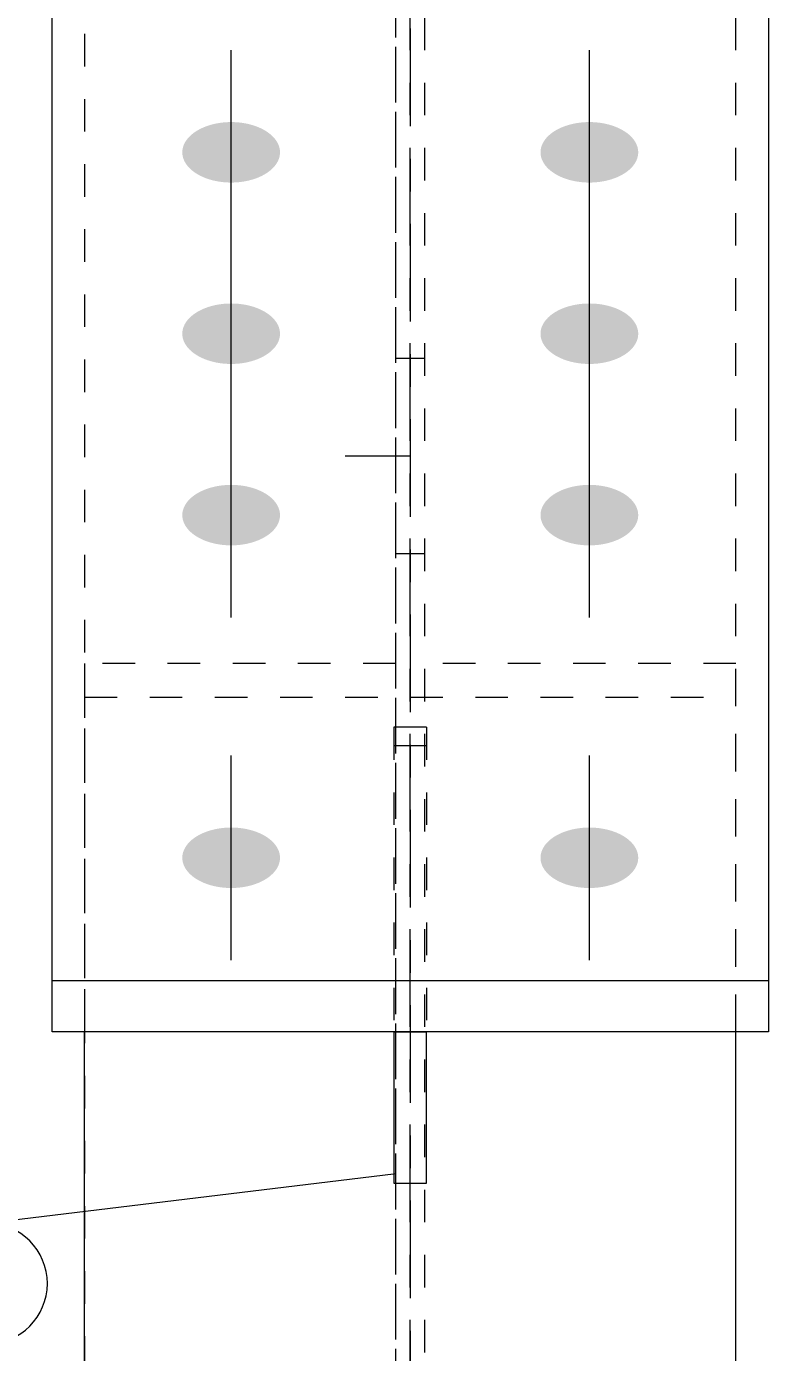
# Model space of a CAD drawing. Header units: millimetres. Extents: x 2 to 579, y 1 to 825.
# Drawn here: x 80.77 to 103.56, y 603.66 to 644.39 of the extents above; entities that cross this region are included whole.
import ezdxf

# ---------------------------------------------------------------- set-up
doc = ezdxf.new("R2010")
doc.units = ezdxf.units.MM
for name, pattern in [('XKITLINE00', [0]), ('XKITLINE01', [4, 1, -1, 1, -1]), ('XKITLINE02', [4, 2, -2]), ('XKITLINE03', [6, 3, -1, 1, -1])]:
    doc.linetypes.add(name, pattern=pattern)
for name, color, linetype, lineweight in [('Bolt', 3, 'Continuous', 0), ('Part', 2, 'Continuous', 0), ('PartMark', 7, 'Continuous', 0)]:
    doc.layers.add(name, color=color, linetype=linetype, lineweight=lineweight)
doc.styles.add('ARIAL', font='ARIAL.TTF')

# ---------------------------------------------------------------- blocks, each defined once
blk = doc.blocks.new('*A28')
at = {"layer": 'Bolt', "color": 3, "linetype": 'XKITLINE02', "lineweight": 0}
for p, q in [((92.107, 634.202), (93.007, 634.202)), ((90.557, 631.202), (94.557, 631.202)), ((92.107, 628.202), (93.007, 628.202))]:
    blk.add_line(p, q, dxfattribs=at)
blk = doc.blocks.new('*A29')
at = {"layer": 'Bolt'}
for points in [[(87.02, 639.595), (86.984, 639.595), (86.947, 639.597), (86.91, 639.599), (86.874, 639.601), (86.837, 639.604), (86.801, 639.608), (86.765, 639.612), (86.729, 639.617), (86.693, 639.622), (86.657, 639.628), (86.622, 639.634), (86.587, 639.641), (86.552, 639.649), (86.517, 639.656), (86.483, 639.665), (86.449, 639.674), (86.416, 639.683), (86.383, 639.693), (86.35, 639.704), (86.318, 639.715), (86.286, 639.726), (86.255, 639.738), (86.224, 639.751), (86.193, 639.764), (86.164, 639.777), (86.134, 639.791), (86.106, 639.805), (86.077, 639.82), (86.05, 639.835), (86.023, 639.85), (85.997, 639.866), (85.971, 639.883), (85.946, 639.899), (85.921, 639.916), (85.898, 639.934), (85.875, 639.952), (85.852, 639.97), (85.831, 639.988), (85.81, 640.007), (85.79, 640.026), (85.771, 640.045), (85.752, 640.065), (85.734, 640.085), (85.717, 640.105), (85.701, 640.126), (85.686, 640.147), (85.671, 640.168), (85.658, 640.189), (85.645, 640.21), (85.633, 640.232), (85.622, 640.253), (85.612, 640.275), (85.602, 640.297), (85.594, 640.319), (85.586, 640.342), (85.579, 640.364), (85.573, 640.387), (85.568, 640.409), (85.564, 640.432), (85.561, 640.455), (85.559, 640.477), (85.558, 640.5), (85.557, 640.523), (85.558, 640.546), (85.559, 640.568), (85.561, 640.591), (85.564, 640.614), (85.568, 640.637), (85.573, 640.659), (85.579, 640.682), (85.586, 640.704), (85.594, 640.726), (85.602, 640.749), (85.612, 640.771), (85.622, 640.792), (85.633, 640.814), (85.645, 640.836), (85.658, 640.857), (85.671, 640.878), (85.686, 640.899), (85.701, 640.92), (85.717, 640.94), (85.734, 640.961), (85.752, 640.981), (85.771, 641), (85.79, 641.02), (85.81, 641.039), (85.831, 641.058), (85.852, 641.076), (85.875, 641.094), (85.898, 641.112), (85.921, 641.129), (85.946, 641.147), (85.971, 641.163), (85.997, 641.18), (86.023, 641.195), (86.05, 641.211), (86.077, 641.226), (86.106, 641.241), (86.134, 641.255), (86.164, 641.269), (86.193, 641.282), (86.224, 641.295), (86.255, 641.307), (86.286, 641.319), (86.318, 641.331), (86.35, 641.342), (86.383, 641.352), (86.416, 641.362), (86.449, 641.372), (86.483, 641.381), (86.517, 641.389), (86.552, 641.397), (86.587, 641.405), (86.622, 641.412), (86.657, 641.418), (86.693, 641.424), (86.729, 641.429), (86.765, 641.434), (86.801, 641.438), (86.837, 641.441), (86.874, 641.445), (86.91, 641.447), (86.947, 641.449), (86.984, 641.45), (87.02, 641.451), (87.057, 641.452), (87.094, 641.451), (87.131, 641.45), (87.168, 641.449), (87.204, 641.447), (87.241, 641.445), (87.277, 641.441), (87.314, 641.438), (87.35, 641.434), (87.386, 641.429), (87.422, 641.424), (87.457, 641.418), (87.493, 641.412), (87.528, 641.405), (87.563, 641.397), (87.597, 641.389), (87.631, 641.381), (87.665, 641.372), (87.699, 641.362), (87.732, 641.352), (87.764, 641.342), (87.797, 641.331), (87.828, 641.319), (87.86, 641.307), (87.891, 641.295), (87.921, 641.282), (87.951, 641.269), (87.98, 641.255), (88.009, 641.241), (88.037, 641.226), (88.065, 641.211), (88.091, 641.195), (88.118, 641.18), (88.144, 641.163), (88.169, 641.147), (88.193, 641.129), (88.217, 641.112), (88.24, 641.094), (88.262, 641.076), (88.284, 641.058), (88.304, 641.039), (88.324, 641.02), (88.344, 641), (88.362, 640.981), (88.38, 640.961), (88.397, 640.94), (88.413, 640.92), (88.428, 640.899), (88.443, 640.878), (88.457, 640.857), (88.469, 640.836), (88.481, 640.814), (88.493, 640.792), (88.503, 640.771), (88.512, 640.749), (88.521, 640.726), (88.528, 640.704), (88.535, 640.682), (88.541, 640.659), (88.546, 640.637), (88.55, 640.614), (88.553, 640.591), (88.555, 640.568), (88.557, 640.546), (88.557, 640.523), (88.557, 640.5), (88.555, 640.477), (88.553, 640.455), (88.55, 640.432), (88.546, 640.409), (88.541, 640.387), (88.535, 640.364), (88.528, 640.342), (88.521, 640.319), (88.512, 640.297), (88.503, 640.275), (88.493, 640.253), (88.481, 640.232), (88.469, 640.21), (88.457, 640.189), (88.443, 640.168), (88.428, 640.147), (88.413, 640.126), (88.397, 640.105), (88.38, 640.085), (88.362, 640.065), (88.344, 640.045), (88.324, 640.026), (88.304, 640.007), (88.284, 639.988), (88.262, 639.97), (88.24, 639.952), (88.217, 639.934), (88.193, 639.916), (88.169, 639.899), (88.144, 639.883), (88.118, 639.866), (88.091, 639.85), (88.065, 639.835), (88.037, 639.82), (88.009, 639.805), (87.98, 639.791), (87.951, 639.777), (87.921, 639.764), (87.891, 639.751), (87.86, 639.738), (87.828, 639.726), (87.797, 639.715), (87.764, 639.704), (87.732, 639.693), (87.699, 639.683), (87.665, 639.674), (87.631, 639.665), (87.597, 639.656), (87.563, 639.649), (87.528, 639.641), (87.493, 639.634), (87.457, 639.628), (87.422, 639.622), (87.386, 639.617), (87.35, 639.612), (87.314, 639.608), (87.277, 639.604), (87.241, 639.601), (87.204, 639.599), (87.168, 639.597), (87.131, 639.595), (87.094, 639.595), (87.057, 639.594)], [(98.02, 639.595), (97.984, 639.595), (97.947, 639.597), (97.91, 639.599), (97.874, 639.601), (97.837, 639.604), (97.801, 639.608), (97.765, 639.612), (97.729, 639.617), (97.693, 639.622), (97.657, 639.628), (97.622, 639.634), (97.587, 639.641), (97.552, 639.649), (97.517, 639.656), (97.483, 639.665), (97.449, 639.674), (97.416, 639.683), (97.383, 639.693), (97.35, 639.704), (97.318, 639.715), (97.286, 639.726), (97.255, 639.738), (97.224, 639.751), (97.193, 639.764), (97.164, 639.777), (97.134, 639.791), (97.106, 639.805), (97.077, 639.82), (97.05, 639.835), (97.023, 639.85), (96.997, 639.866), (96.971, 639.883), (96.946, 639.899), (96.921, 639.916), (96.898, 639.934), (96.875, 639.952), (96.852, 639.97), (96.831, 639.988), (96.81, 640.007), (96.79, 640.026), (96.771, 640.045), (96.752, 640.065), (96.734, 640.085), (96.717, 640.105), (96.701, 640.126), (96.686, 640.147), (96.671, 640.168), (96.658, 640.189), (96.645, 640.21), (96.633, 640.232), (96.622, 640.253), (96.612, 640.275), (96.602, 640.297), (96.594, 640.319), (96.586, 640.342), (96.579, 640.364), (96.573, 640.387), (96.568, 640.409), (96.564, 640.432), (96.561, 640.455), (96.559, 640.477), (96.558, 640.5), (96.557, 640.523), (96.558, 640.546), (96.559, 640.568), (96.561, 640.591), (96.564, 640.614), (96.568, 640.637), (96.573, 640.659), (96.579, 640.682), (96.586, 640.704), (96.594, 640.726), (96.602, 640.749), (96.612, 640.771), (96.622, 640.792), (96.633, 640.814), (96.645, 640.836), (96.658, 640.857), (96.671, 640.878), (96.686, 640.899), (96.701, 640.92), (96.717, 640.94), (96.734, 640.961), (96.752, 640.981), (96.771, 641), (96.79, 641.02), (96.81, 641.039), (96.831, 641.058), (96.852, 641.076), (96.875, 641.094), (96.898, 641.112), (96.921, 641.129), (96.946, 641.147), (96.971, 641.163), (96.997, 641.18), (97.023, 641.195), (97.05, 641.211), (97.077, 641.226), (97.106, 641.241), (97.134, 641.255), (97.164, 641.269), (97.193, 641.282), (97.224, 641.295), (97.255, 641.307), (97.286, 641.319), (97.318, 641.331), (97.35, 641.342), (97.383, 641.352), (97.416, 641.362), (97.449, 641.372), (97.483, 641.381), (97.517, 641.389), (97.552, 641.397), (97.587, 641.405), (97.622, 641.412), (97.657, 641.418), (97.693, 641.424), (97.729, 641.429), (97.765, 641.434), (97.801, 641.438), (97.837, 641.441), (97.874, 641.445), (97.91, 641.447), (97.947, 641.449), (97.984, 641.45), (98.02, 641.451), (98.057, 641.452), (98.094, 641.451), (98.131, 641.45), (98.168, 641.449), (98.204, 641.447), (98.241, 641.445), (98.277, 641.441), (98.314, 641.438), (98.35, 641.434), (98.386, 641.429), (98.422, 641.424), (98.457, 641.418), (98.493, 641.412), (98.528, 641.405), (98.563, 641.397), (98.597, 641.389), (98.631, 641.381), (98.665, 641.372), (98.699, 641.362), (98.732, 641.352), (98.764, 641.342), (98.797, 641.331), (98.828, 641.319), (98.86, 641.307), (98.891, 641.295), (98.921, 641.282), (98.951, 641.269), (98.98, 641.255), (99.009, 641.241), (99.037, 641.226), (99.065, 641.211), (99.091, 641.195), (99.118, 641.18), (99.144, 641.163), (99.169, 641.147), (99.193, 641.129), (99.217, 641.112), (99.24, 641.094), (99.262, 641.076), (99.284, 641.058), (99.304, 641.039), (99.324, 641.02), (99.344, 641), (99.362, 640.981), (99.38, 640.961), (99.397, 640.94), (99.413, 640.92), (99.428, 640.899), (99.443, 640.878), (99.457, 640.857), (99.469, 640.836), (99.481, 640.814), (99.493, 640.792), (99.503, 640.771), (99.512, 640.749), (99.521, 640.726), (99.528, 640.704), (99.535, 640.682), (99.541, 640.659), (99.546, 640.637), (99.55, 640.614), (99.553, 640.591), (99.555, 640.568), (99.557, 640.546), (99.557, 640.523), (99.557, 640.5), (99.555, 640.477), (99.553, 640.455), (99.55, 640.432), (99.546, 640.409), (99.541, 640.387), (99.535, 640.364), (99.528, 640.342), (99.521, 640.319), (99.512, 640.297), (99.503, 640.275), (99.493, 640.253), (99.481, 640.232), (99.469, 640.21), (99.457, 640.189), (99.443, 640.168), (99.428, 640.147), (99.413, 640.126), (99.397, 640.105), (99.38, 640.085), (99.362, 640.065), (99.344, 640.045), (99.324, 640.026), (99.304, 640.007), (99.284, 639.988), (99.262, 639.97), (99.24, 639.952), (99.217, 639.934), (99.193, 639.916), (99.169, 639.899), (99.144, 639.883), (99.118, 639.866), (99.091, 639.85), (99.065, 639.835), (99.037, 639.82), (99.009, 639.805), (98.98, 639.791), (98.951, 639.777), (98.921, 639.764), (98.891, 639.751), (98.86, 639.738), (98.828, 639.726), (98.797, 639.715), (98.764, 639.704), (98.732, 639.693), (98.699, 639.683), (98.665, 639.674), (98.631, 639.665), (98.597, 639.656), (98.563, 639.649), (98.528, 639.641), (98.493, 639.634), (98.457, 639.628), (98.422, 639.622), (98.386, 639.617), (98.35, 639.612), (98.314, 639.608), (98.277, 639.604), (98.241, 639.601), (98.204, 639.599), (98.168, 639.597), (98.131, 639.595), (98.094, 639.595), (98.057, 639.594)], [(87.02, 634.023), (86.984, 634.023), (86.947, 634.025), (86.91, 634.027), (86.874, 634.029), (86.837, 634.032), (86.801, 634.036), (86.765, 634.04), (86.729, 634.045), (86.693, 634.05), (86.657, 634.056), (86.622, 634.062), (86.587, 634.069), (86.552, 634.077), (86.517, 634.085), (86.483, 634.093), (86.449, 634.102), (86.416, 634.112), (86.383, 634.122), (86.35, 634.132), (86.318, 634.143), (86.286, 634.154), (86.255, 634.166), (86.224, 634.179), (86.193, 634.192), (86.164, 634.205), (86.134, 634.219), (86.106, 634.233), (86.077, 634.248), (86.05, 634.263), (86.023, 634.278), (85.997, 634.294), (85.971, 634.311), (85.946, 634.327), (85.921, 634.344), (85.898, 634.362), (85.875, 634.38), (85.852, 634.398), (85.831, 634.416), (85.81, 634.435), (85.79, 634.454), (85.771, 634.474), (85.752, 634.493), (85.734, 634.513), (85.717, 634.533), (85.701, 634.554), (85.686, 634.575), (85.671, 634.596), (85.658, 634.617), (85.645, 634.638), (85.633, 634.66), (85.622, 634.681), (85.612, 634.703), (85.602, 634.725), (85.594, 634.748), (85.586, 634.77), (85.579, 634.792), (85.573, 634.815), (85.568, 634.837), (85.564, 634.86), (85.561, 634.883), (85.559, 634.905), (85.558, 634.928), (85.557, 634.951), (85.558, 634.974), (85.559, 634.997), (85.561, 635.019), (85.564, 635.042), (85.568, 635.065), (85.573, 635.087), (85.579, 635.11), (85.586, 635.132), (85.594, 635.154), (85.602, 635.177), (85.612, 635.199), (85.622, 635.221), (85.633, 635.242), (85.645, 635.264), (85.658, 635.285), (85.671, 635.306), (85.686, 635.327), (85.701, 635.348), (85.717, 635.369), (85.734, 635.389), (85.752, 635.409), (85.771, 635.428), (85.79, 635.448), (85.81, 635.467), (85.831, 635.486), (85.852, 635.504), (85.875, 635.522), (85.898, 635.54), (85.921, 635.558), (85.946, 635.575), (85.971, 635.591), (85.997, 635.608), (86.023, 635.624), (86.05, 635.639), (86.077, 635.654), (86.106, 635.669), (86.134, 635.683), (86.164, 635.697), (86.193, 635.71), (86.224, 635.723), (86.255, 635.736), (86.286, 635.748), (86.318, 635.759), (86.35, 635.77), (86.383, 635.781), (86.416, 635.791), (86.449, 635.8), (86.483, 635.809), (86.517, 635.817), (86.552, 635.825), (86.587, 635.833), (86.622, 635.84), (86.657, 635.846), (86.693, 635.852), (86.729, 635.857), (86.765, 635.862), (86.801, 635.866), (86.837, 635.87), (86.874, 635.873), (86.91, 635.875), (86.947, 635.877), (86.984, 635.879), (87.02, 635.879), (87.057, 635.88), (87.094, 635.879), (87.131, 635.879), (87.168, 635.877), (87.204, 635.875), (87.241, 635.873), (87.277, 635.87), (87.314, 635.866), (87.35, 635.862), (87.386, 635.857), (87.422, 635.852), (87.457, 635.846), (87.493, 635.84), (87.528, 635.833), (87.563, 635.825), (87.597, 635.817), (87.631, 635.809), (87.665, 635.8), (87.699, 635.791), (87.732, 635.781), (87.764, 635.77), (87.797, 635.759), (87.828, 635.748), (87.86, 635.736), (87.891, 635.723), (87.921, 635.71), (87.951, 635.697), (87.98, 635.683), (88.009, 635.669), (88.037, 635.654), (88.065, 635.639), (88.091, 635.624), (88.118, 635.608), (88.144, 635.591), (88.169, 635.575), (88.193, 635.558), (88.217, 635.54), (88.24, 635.522), (88.262, 635.504), (88.284, 635.486), (88.304, 635.467), (88.324, 635.448), (88.344, 635.428), (88.362, 635.409), (88.38, 635.389), (88.397, 635.369), (88.413, 635.348), (88.428, 635.327), (88.443, 635.306), (88.457, 635.285), (88.469, 635.264), (88.481, 635.242), (88.493, 635.221), (88.503, 635.199), (88.512, 635.177), (88.521, 635.154), (88.528, 635.132), (88.535, 635.11), (88.541, 635.087), (88.546, 635.065), (88.55, 635.042), (88.553, 635.019), (88.555, 634.997), (88.557, 634.974), (88.557, 634.951), (88.557, 634.928), (88.555, 634.905), (88.553, 634.883), (88.55, 634.86), (88.546, 634.837), (88.541, 634.815), (88.535, 634.792), (88.528, 634.77), (88.521, 634.748), (88.512, 634.725), (88.503, 634.703), (88.493, 634.681), (88.481, 634.66), (88.469, 634.638), (88.457, 634.617), (88.443, 634.596), (88.428, 634.575), (88.413, 634.554), (88.397, 634.533), (88.38, 634.513), (88.362, 634.493), (88.344, 634.474), (88.324, 634.454), (88.304, 634.435), (88.284, 634.416), (88.262, 634.398), (88.24, 634.38), (88.217, 634.362), (88.193, 634.344), (88.169, 634.327), (88.144, 634.311), (88.118, 634.294), (88.091, 634.278), (88.065, 634.263), (88.037, 634.248), (88.009, 634.233), (87.98, 634.219), (87.951, 634.205), (87.921, 634.192), (87.891, 634.179), (87.86, 634.166), (87.828, 634.154), (87.797, 634.143), (87.764, 634.132), (87.732, 634.122), (87.699, 634.112), (87.665, 634.102), (87.631, 634.093), (87.597, 634.085), (87.563, 634.077), (87.528, 634.069), (87.493, 634.062), (87.457, 634.056), (87.422, 634.05), (87.386, 634.045), (87.35, 634.04), (87.314, 634.036), (87.277, 634.032), (87.241, 634.029), (87.204, 634.027), (87.168, 634.025), (87.131, 634.023), (87.094, 634.023), (87.057, 634.022)], [(98.02, 634.023), (97.984, 634.023), (97.947, 634.025), (97.91, 634.027), (97.874, 634.029), (97.837, 634.032), (97.801, 634.036), (97.765, 634.04), (97.729, 634.045), (97.693, 634.05), (97.657, 634.056), (97.622, 634.062), (97.587, 634.069), (97.552, 634.077), (97.517, 634.085), (97.483, 634.093), (97.449, 634.102), (97.416, 634.112), (97.383, 634.122), (97.35, 634.132), (97.318, 634.143), (97.286, 634.154), (97.255, 634.166), (97.224, 634.179), (97.193, 634.192), (97.164, 634.205), (97.134, 634.219), (97.106, 634.233), (97.077, 634.248), (97.05, 634.263), (97.023, 634.278), (96.997, 634.294), (96.971, 634.311), (96.946, 634.327), (96.921, 634.344), (96.898, 634.362), (96.875, 634.38), (96.852, 634.398), (96.831, 634.416), (96.81, 634.435), (96.79, 634.454), (96.771, 634.474), (96.752, 634.493), (96.734, 634.513), (96.717, 634.533), (96.701, 634.554), (96.686, 634.575), (96.671, 634.596), (96.658, 634.617), (96.645, 634.638), (96.633, 634.66), (96.622, 634.681), (96.612, 634.703), (96.602, 634.725), (96.594, 634.748), (96.586, 634.77), (96.579, 634.792), (96.573, 634.815), (96.568, 634.837), (96.564, 634.86), (96.561, 634.883), (96.559, 634.905), (96.558, 634.928), (96.557, 634.951), (96.558, 634.974), (96.559, 634.997), (96.561, 635.019), (96.564, 635.042), (96.568, 635.065), (96.573, 635.087), (96.579, 635.11), (96.586, 635.132), (96.594, 635.154), (96.602, 635.177), (96.612, 635.199), (96.622, 635.221), (96.633, 635.242), (96.645, 635.264), (96.658, 635.285), (96.671, 635.306), (96.686, 635.327), (96.701, 635.348), (96.717, 635.369), (96.734, 635.389), (96.752, 635.409), (96.771, 635.428), (96.79, 635.448), (96.81, 635.467), (96.831, 635.486), (96.852, 635.504), (96.875, 635.522), (96.898, 635.54), (96.921, 635.558), (96.946, 635.575), (96.971, 635.591), (96.997, 635.608), (97.023, 635.624), (97.05, 635.639), (97.077, 635.654), (97.106, 635.669), (97.134, 635.683), (97.164, 635.697), (97.193, 635.71), (97.224, 635.723), (97.255, 635.736), (97.286, 635.748), (97.318, 635.759), (97.35, 635.77), (97.383, 635.781), (97.416, 635.791), (97.449, 635.8), (97.483, 635.809), (97.517, 635.817), (97.552, 635.825), (97.587, 635.833), (97.622, 635.84), (97.657, 635.846), (97.693, 635.852), (97.729, 635.857), (97.765, 635.862), (97.801, 635.866), (97.837, 635.87), (97.874, 635.873), (97.91, 635.875), (97.947, 635.877), (97.984, 635.879), (98.02, 635.879), (98.057, 635.88), (98.094, 635.879), (98.131, 635.879), (98.168, 635.877), (98.204, 635.875), (98.241, 635.873), (98.277, 635.87), (98.314, 635.866), (98.35, 635.862), (98.386, 635.857), (98.422, 635.852), (98.457, 635.846), (98.493, 635.84), (98.528, 635.833), (98.563, 635.825), (98.597, 635.817), (98.631, 635.809), (98.665, 635.8), (98.699, 635.791), (98.732, 635.781), (98.764, 635.77), (98.797, 635.759), (98.828, 635.748), (98.86, 635.736), (98.891, 635.723), (98.921, 635.71), (98.951, 635.697), (98.98, 635.683), (99.009, 635.669), (99.037, 635.654), (99.065, 635.639), (99.091, 635.624), (99.118, 635.608), (99.144, 635.591), (99.169, 635.575), (99.193, 635.558), (99.217, 635.54), (99.24, 635.522), (99.262, 635.504), (99.284, 635.486), (99.304, 635.467), (99.324, 635.448), (99.344, 635.428), (99.362, 635.409), (99.38, 635.389), (99.397, 635.369), (99.413, 635.348), (99.428, 635.327), (99.443, 635.306), (99.457, 635.285), (99.469, 635.264), (99.481, 635.242), (99.493, 635.221), (99.503, 635.199), (99.512, 635.177), (99.521, 635.154), (99.528, 635.132), (99.535, 635.11), (99.541, 635.087), (99.546, 635.065), (99.55, 635.042), (99.553, 635.019), (99.555, 634.997), (99.557, 634.974), (99.557, 634.951), (99.557, 634.928), (99.555, 634.905), (99.553, 634.883), (99.55, 634.86), (99.546, 634.837), (99.541, 634.815), (99.535, 634.792), (99.528, 634.77), (99.521, 634.748), (99.512, 634.725), (99.503, 634.703), (99.493, 634.681), (99.481, 634.66), (99.469, 634.638), (99.457, 634.617), (99.443, 634.596), (99.428, 634.575), (99.413, 634.554), (99.397, 634.533), (99.38, 634.513), (99.362, 634.493), (99.344, 634.474), (99.324, 634.454), (99.304, 634.435), (99.284, 634.416), (99.262, 634.398), (99.24, 634.38), (99.217, 634.362), (99.193, 634.344), (99.169, 634.327), (99.144, 634.311), (99.118, 634.294), (99.091, 634.278), (99.065, 634.263), (99.037, 634.248), (99.009, 634.233), (98.98, 634.219), (98.951, 634.205), (98.921, 634.192), (98.891, 634.179), (98.86, 634.166), (98.828, 634.154), (98.797, 634.143), (98.764, 634.132), (98.732, 634.122), (98.699, 634.112), (98.665, 634.102), (98.631, 634.093), (98.597, 634.085), (98.563, 634.077), (98.528, 634.069), (98.493, 634.062), (98.457, 634.056), (98.422, 634.05), (98.386, 634.045), (98.35, 634.04), (98.314, 634.036), (98.277, 634.032), (98.241, 634.029), (98.204, 634.027), (98.168, 634.025), (98.131, 634.023), (98.094, 634.023), (98.057, 634.022)], [(87.02, 628.451), (86.984, 628.452), (86.947, 628.453), (86.91, 628.455), (86.874, 628.457), (86.837, 628.461), (86.801, 628.464), (86.765, 628.468), (86.729, 628.473), (86.693, 628.478), (86.657, 628.484), (86.622, 628.49), (86.587, 628.497), (86.552, 628.505), (86.517, 628.513), (86.483, 628.521), (86.449, 628.53), (86.416, 628.54), (86.383, 628.55), (86.35, 628.56), (86.318, 628.571), (86.286, 628.583), (86.255, 628.595), (86.224, 628.607), (86.193, 628.62), (86.164, 628.633), (86.134, 628.647), (86.106, 628.661), (86.077, 628.676), (86.05, 628.691), (86.023, 628.707), (85.997, 628.722), (85.971, 628.739), (85.946, 628.756), (85.921, 628.773), (85.898, 628.79), (85.875, 628.808), (85.852, 628.826), (85.831, 628.844), (85.81, 628.863), (85.79, 628.882), (85.771, 628.902), (85.752, 628.921), (85.734, 628.941), (85.717, 628.962), (85.701, 628.982), (85.686, 629.003), (85.671, 629.024), (85.658, 629.045), (85.645, 629.066), (85.633, 629.088), (85.622, 629.11), (85.612, 629.131), (85.602, 629.153), (85.594, 629.176), (85.586, 629.198), (85.579, 629.22), (85.573, 629.243), (85.568, 629.265), (85.564, 629.288), (85.561, 629.311), (85.559, 629.334), (85.558, 629.356), (85.557, 629.379), (85.558, 629.402), (85.559, 629.425), (85.561, 629.447), (85.564, 629.47), (85.568, 629.493), (85.573, 629.515), (85.579, 629.538), (85.586, 629.56), (85.594, 629.583), (85.602, 629.605), (85.612, 629.627), (85.622, 629.649), (85.633, 629.67), (85.645, 629.692), (85.658, 629.713), (85.671, 629.735), (85.686, 629.755), (85.701, 629.776), (85.717, 629.797), (85.734, 629.817), (85.752, 629.837), (85.771, 629.857), (85.79, 629.876), (85.81, 629.895), (85.831, 629.914), (85.852, 629.932), (85.875, 629.95), (85.898, 629.968), (85.921, 629.986), (85.946, 630.003), (85.971, 630.019), (85.997, 630.036), (86.023, 630.052), (86.05, 630.067), (86.077, 630.082), (86.106, 630.097), (86.134, 630.111), (86.164, 630.125), (86.193, 630.138), (86.224, 630.151), (86.255, 630.164), (86.286, 630.176), (86.318, 630.187), (86.35, 630.198), (86.383, 630.209), (86.416, 630.219), (86.449, 630.228), (86.483, 630.237), (86.517, 630.246), (86.552, 630.254), (86.587, 630.261), (86.622, 630.268), (86.657, 630.274), (86.693, 630.28), (86.729, 630.285), (86.765, 630.29), (86.801, 630.294), (86.837, 630.298), (86.874, 630.301), (86.91, 630.303), (86.947, 630.305), (86.984, 630.307), (87.02, 630.308), (87.057, 630.308), (87.094, 630.308), (87.131, 630.307), (87.168, 630.305), (87.204, 630.303), (87.241, 630.301), (87.277, 630.298), (87.314, 630.294), (87.35, 630.29), (87.386, 630.285), (87.422, 630.28), (87.457, 630.274), (87.493, 630.268), (87.528, 630.261), (87.563, 630.254), (87.597, 630.246), (87.631, 630.237), (87.665, 630.228), (87.699, 630.219), (87.732, 630.209), (87.764, 630.198), (87.797, 630.187), (87.828, 630.176), (87.86, 630.164), (87.891, 630.151), (87.921, 630.138), (87.951, 630.125), (87.98, 630.111), (88.009, 630.097), (88.037, 630.082), (88.065, 630.067), (88.091, 630.052), (88.118, 630.036), (88.144, 630.019), (88.169, 630.003), (88.193, 629.986), (88.217, 629.968), (88.24, 629.95), (88.262, 629.932), (88.284, 629.914), (88.304, 629.895), (88.324, 629.876), (88.344, 629.857), (88.362, 629.837), (88.38, 629.817), (88.397, 629.797), (88.413, 629.776), (88.428, 629.755), (88.443, 629.735), (88.457, 629.713), (88.469, 629.692), (88.481, 629.67), (88.493, 629.649), (88.503, 629.627), (88.512, 629.605), (88.521, 629.583), (88.528, 629.56), (88.535, 629.538), (88.541, 629.515), (88.546, 629.493), (88.55, 629.47), (88.553, 629.447), (88.555, 629.425), (88.557, 629.402), (88.557, 629.379), (88.557, 629.356), (88.555, 629.334), (88.553, 629.311), (88.55, 629.288), (88.546, 629.265), (88.541, 629.243), (88.535, 629.22), (88.528, 629.198), (88.521, 629.176), (88.512, 629.153), (88.503, 629.131), (88.493, 629.11), (88.481, 629.088), (88.469, 629.066), (88.457, 629.045), (88.443, 629.024), (88.428, 629.003), (88.413, 628.982), (88.397, 628.962), (88.38, 628.941), (88.362, 628.921), (88.344, 628.902), (88.324, 628.882), (88.304, 628.863), (88.284, 628.844), (88.262, 628.826), (88.24, 628.808), (88.217, 628.79), (88.193, 628.773), (88.169, 628.756), (88.144, 628.739), (88.118, 628.722), (88.091, 628.707), (88.065, 628.691), (88.037, 628.676), (88.009, 628.661), (87.98, 628.647), (87.951, 628.633), (87.921, 628.62), (87.891, 628.607), (87.86, 628.595), (87.828, 628.583), (87.797, 628.571), (87.764, 628.56), (87.732, 628.55), (87.699, 628.54), (87.665, 628.53), (87.631, 628.521), (87.597, 628.513), (87.563, 628.505), (87.528, 628.497), (87.493, 628.49), (87.457, 628.484), (87.422, 628.478), (87.386, 628.473), (87.35, 628.468), (87.314, 628.464), (87.277, 628.461), (87.241, 628.457), (87.204, 628.455), (87.168, 628.453), (87.131, 628.452), (87.094, 628.451), (87.057, 628.45)], [(98.02, 628.451), (97.984, 628.452), (97.947, 628.453), (97.91, 628.455), (97.874, 628.457), (97.837, 628.461), (97.801, 628.464), (97.765, 628.468), (97.729, 628.473), (97.693, 628.478), (97.657, 628.484), (97.622, 628.49), (97.587, 628.497), (97.552, 628.505), (97.517, 628.513), (97.483, 628.521), (97.449, 628.53), (97.416, 628.54), (97.383, 628.55), (97.35, 628.56), (97.318, 628.571), (97.286, 628.583), (97.255, 628.595), (97.224, 628.607), (97.193, 628.62), (97.164, 628.633), (97.134, 628.647), (97.106, 628.661), (97.077, 628.676), (97.05, 628.691), (97.023, 628.707), (96.997, 628.722), (96.971, 628.739), (96.946, 628.756), (96.921, 628.773), (96.898, 628.79), (96.875, 628.808), (96.852, 628.826), (96.831, 628.844), (96.81, 628.863), (96.79, 628.882), (96.771, 628.902), (96.752, 628.921), (96.734, 628.941), (96.717, 628.962), (96.701, 628.982), (96.686, 629.003), (96.671, 629.024), (96.658, 629.045), (96.645, 629.066), (96.633, 629.088), (96.622, 629.11), (96.612, 629.131), (96.602, 629.153), (96.594, 629.176), (96.586, 629.198), (96.579, 629.22), (96.573, 629.243), (96.568, 629.265), (96.564, 629.288), (96.561, 629.311), (96.559, 629.334), (96.558, 629.356), (96.557, 629.379), (96.558, 629.402), (96.559, 629.425), (96.561, 629.447), (96.564, 629.47), (96.568, 629.493), (96.573, 629.515), (96.579, 629.538), (96.586, 629.56), (96.594, 629.583), (96.602, 629.605), (96.612, 629.627), (96.622, 629.649), (96.633, 629.67), (96.645, 629.692), (96.658, 629.713), (96.671, 629.735), (96.686, 629.755), (96.701, 629.776), (96.717, 629.797), (96.734, 629.817), (96.752, 629.837), (96.771, 629.857), (96.79, 629.876), (96.81, 629.895), (96.831, 629.914), (96.852, 629.932), (96.875, 629.95), (96.898, 629.968), (96.921, 629.986), (96.946, 630.003), (96.971, 630.019), (96.997, 630.036), (97.023, 630.052), (97.05, 630.067), (97.077, 630.082), (97.106, 630.097), (97.134, 630.111), (97.164, 630.125), (97.193, 630.138), (97.224, 630.151), (97.255, 630.164), (97.286, 630.176), (97.318, 630.187), (97.35, 630.198), (97.383, 630.209), (97.416, 630.219), (97.449, 630.228), (97.483, 630.237), (97.517, 630.246), (97.552, 630.254), (97.587, 630.261), (97.622, 630.268), (97.657, 630.274), (97.693, 630.28), (97.729, 630.285), (97.765, 630.29), (97.801, 630.294), (97.837, 630.298), (97.874, 630.301), (97.91, 630.303), (97.947, 630.305), (97.984, 630.307), (98.02, 630.308), (98.057, 630.308), (98.094, 630.308), (98.131, 630.307), (98.168, 630.305), (98.204, 630.303), (98.241, 630.301), (98.277, 630.298), (98.314, 630.294), (98.35, 630.29), (98.386, 630.285), (98.422, 630.28), (98.457, 630.274), (98.493, 630.268), (98.528, 630.261), (98.563, 630.254), (98.597, 630.246), (98.631, 630.237), (98.665, 630.228), (98.699, 630.219), (98.732, 630.209), (98.764, 630.198), (98.797, 630.187), (98.828, 630.176), (98.86, 630.164), (98.891, 630.151), (98.921, 630.138), (98.951, 630.125), (98.98, 630.111), (99.009, 630.097), (99.037, 630.082), (99.065, 630.067), (99.091, 630.052), (99.118, 630.036), (99.144, 630.019), (99.169, 630.003), (99.193, 629.986), (99.217, 629.968), (99.24, 629.95), (99.262, 629.932), (99.284, 629.914), (99.304, 629.895), (99.324, 629.876), (99.344, 629.857), (99.362, 629.837), (99.38, 629.817), (99.397, 629.797), (99.413, 629.776), (99.428, 629.755), (99.443, 629.735), (99.457, 629.713), (99.469, 629.692), (99.481, 629.67), (99.493, 629.649), (99.503, 629.627), (99.512, 629.605), (99.521, 629.583), (99.528, 629.56), (99.535, 629.538), (99.541, 629.515), (99.546, 629.493), (99.55, 629.47), (99.553, 629.447), (99.555, 629.425), (99.557, 629.402), (99.557, 629.379), (99.557, 629.356), (99.555, 629.334), (99.553, 629.311), (99.55, 629.288), (99.546, 629.265), (99.541, 629.243), (99.535, 629.22), (99.528, 629.198), (99.521, 629.176), (99.512, 629.153), (99.503, 629.131), (99.493, 629.11), (99.481, 629.088), (99.469, 629.066), (99.457, 629.045), (99.443, 629.024), (99.428, 629.003), (99.413, 628.982), (99.397, 628.962), (99.38, 628.941), (99.362, 628.921), (99.344, 628.902), (99.324, 628.882), (99.304, 628.863), (99.284, 628.844), (99.262, 628.826), (99.24, 628.808), (99.217, 628.79), (99.193, 628.773), (99.169, 628.756), (99.144, 628.739), (99.118, 628.722), (99.091, 628.707), (99.065, 628.691), (99.037, 628.676), (99.009, 628.661), (98.98, 628.647), (98.951, 628.633), (98.921, 628.62), (98.891, 628.607), (98.86, 628.595), (98.828, 628.583), (98.797, 628.571), (98.764, 628.56), (98.732, 628.55), (98.699, 628.54), (98.665, 628.53), (98.631, 628.521), (98.597, 628.513), (98.563, 628.505), (98.528, 628.497), (98.493, 628.49), (98.457, 628.484), (98.422, 628.478), (98.386, 628.473), (98.35, 628.468), (98.314, 628.464), (98.277, 628.461), (98.241, 628.457), (98.204, 628.455), (98.168, 628.453), (98.131, 628.452), (98.094, 628.451), (98.057, 628.45)], [(87.02, 617.926), (86.984, 617.927), (86.947, 617.928), (86.91, 617.93), (86.874, 617.933), (86.837, 617.936), (86.801, 617.94), (86.765, 617.944), (86.729, 617.948), (86.693, 617.954), (86.657, 617.959), (86.622, 617.966), (86.587, 617.973), (86.552, 617.98), (86.517, 617.988), (86.483, 617.997), (86.449, 618.006), (86.416, 618.015), (86.383, 618.025), (86.35, 618.035), (86.318, 618.046), (86.286, 618.058), (86.255, 618.07), (86.224, 618.082), (86.193, 618.095), (86.164, 618.109), (86.134, 618.122), (86.106, 618.137), (86.077, 618.151), (86.05, 618.166), (86.023, 618.182), (85.997, 618.198), (85.971, 618.214), (85.946, 618.231), (85.921, 618.248), (85.898, 618.265), (85.875, 618.283), (85.852, 618.301), (85.831, 618.32), (85.81, 618.339), (85.79, 618.358), (85.771, 618.377), (85.752, 618.397), (85.734, 618.417), (85.717, 618.437), (85.701, 618.457), (85.686, 618.478), (85.671, 618.499), (85.658, 618.52), (85.645, 618.542), (85.633, 618.563), (85.622, 618.585), (85.612, 618.607), (85.602, 618.629), (85.594, 618.651), (85.586, 618.673), (85.579, 618.696), (85.573, 618.718), (85.568, 618.741), (85.564, 618.763), (85.561, 618.786), (85.559, 618.809), (85.558, 618.832), (85.557, 618.854), (85.558, 618.877), (85.559, 618.9), (85.561, 618.923), (85.564, 618.946), (85.568, 618.968), (85.573, 618.991), (85.579, 619.013), (85.586, 619.036), (85.594, 619.058), (85.602, 619.08), (85.612, 619.102), (85.622, 619.124), (85.633, 619.146), (85.645, 619.167), (85.658, 619.189), (85.671, 619.21), (85.686, 619.231), (85.701, 619.252), (85.717, 619.272), (85.734, 619.292), (85.752, 619.312), (85.771, 619.332), (85.79, 619.351), (85.81, 619.37), (85.831, 619.389), (85.852, 619.408), (85.875, 619.426), (85.898, 619.444), (85.921, 619.461), (85.946, 619.478), (85.971, 619.495), (85.997, 619.511), (86.023, 619.527), (86.05, 619.543), (86.077, 619.558), (86.106, 619.572), (86.134, 619.587), (86.164, 619.6), (86.193, 619.614), (86.224, 619.627), (86.255, 619.639), (86.286, 619.651), (86.318, 619.662), (86.35, 619.673), (86.383, 619.684), (86.416, 619.694), (86.449, 619.703), (86.483, 619.712), (86.517, 619.721), (86.552, 619.729), (86.587, 619.736), (86.622, 619.743), (86.657, 619.749), (86.693, 619.755), (86.729, 619.761), (86.765, 619.765), (86.801, 619.769), (86.837, 619.773), (86.874, 619.776), (86.91, 619.779), (86.947, 619.781), (86.984, 619.782), (87.02, 619.783), (87.057, 619.783), (87.094, 619.783), (87.131, 619.782), (87.168, 619.781), (87.204, 619.779), (87.241, 619.776), (87.277, 619.773), (87.314, 619.769), (87.35, 619.765), (87.386, 619.761), (87.422, 619.755), (87.457, 619.749), (87.493, 619.743), (87.528, 619.736), (87.563, 619.729), (87.597, 619.721), (87.631, 619.712), (87.665, 619.703), (87.699, 619.694), (87.732, 619.684), (87.764, 619.673), (87.797, 619.662), (87.828, 619.651), (87.86, 619.639), (87.891, 619.627), (87.921, 619.614), (87.951, 619.6), (87.98, 619.587), (88.009, 619.572), (88.037, 619.558), (88.065, 619.543), (88.091, 619.527), (88.118, 619.511), (88.144, 619.495), (88.169, 619.478), (88.193, 619.461), (88.217, 619.444), (88.24, 619.426), (88.262, 619.408), (88.284, 619.389), (88.304, 619.37), (88.324, 619.351), (88.344, 619.332), (88.362, 619.312), (88.38, 619.292), (88.397, 619.272), (88.413, 619.252), (88.428, 619.231), (88.443, 619.21), (88.457, 619.189), (88.469, 619.167), (88.481, 619.146), (88.493, 619.124), (88.503, 619.102), (88.512, 619.08), (88.521, 619.058), (88.528, 619.036), (88.535, 619.013), (88.541, 618.991), (88.546, 618.968), (88.55, 618.946), (88.553, 618.923), (88.555, 618.9), (88.557, 618.877), (88.557, 618.854), (88.557, 618.832), (88.555, 618.809), (88.553, 618.786), (88.55, 618.763), (88.546, 618.741), (88.541, 618.718), (88.535, 618.696), (88.528, 618.673), (88.521, 618.651), (88.512, 618.629), (88.503, 618.607), (88.493, 618.585), (88.481, 618.563), (88.469, 618.542), (88.457, 618.52), (88.443, 618.499), (88.428, 618.478), (88.413, 618.457), (88.397, 618.437), (88.38, 618.417), (88.362, 618.397), (88.344, 618.377), (88.324, 618.358), (88.304, 618.339), (88.284, 618.32), (88.262, 618.301), (88.24, 618.283), (88.217, 618.265), (88.193, 618.248), (88.169, 618.231), (88.144, 618.214), (88.118, 618.198), (88.091, 618.182), (88.065, 618.166), (88.037, 618.151), (88.009, 618.137), (87.98, 618.122), (87.951, 618.109), (87.921, 618.095), (87.891, 618.082), (87.86, 618.07), (87.828, 618.058), (87.797, 618.046), (87.764, 618.035), (87.732, 618.025), (87.699, 618.015), (87.665, 618.006), (87.631, 617.997), (87.597, 617.988), (87.563, 617.98), (87.528, 617.973), (87.493, 617.966), (87.457, 617.959), (87.422, 617.954), (87.386, 617.948), (87.35, 617.944), (87.314, 617.94), (87.277, 617.936), (87.241, 617.933), (87.204, 617.93), (87.168, 617.928), (87.131, 617.927), (87.094, 617.926), (87.057, 617.926)], [(98.02, 617.926), (97.984, 617.927), (97.947, 617.928), (97.91, 617.93), (97.874, 617.933), (97.837, 617.936), (97.801, 617.94), (97.765, 617.944), (97.729, 617.948), (97.693, 617.954), (97.657, 617.959), (97.622, 617.966), (97.587, 617.973), (97.552, 617.98), (97.517, 617.988), (97.483, 617.997), (97.449, 618.006), (97.416, 618.015), (97.383, 618.025), (97.35, 618.035), (97.318, 618.046), (97.286, 618.058), (97.255, 618.07), (97.224, 618.082), (97.193, 618.095), (97.164, 618.109), (97.134, 618.122), (97.106, 618.137), (97.077, 618.151), (97.05, 618.166), (97.023, 618.182), (96.997, 618.198), (96.971, 618.214), (96.946, 618.231), (96.921, 618.248), (96.898, 618.265), (96.875, 618.283), (96.852, 618.301), (96.831, 618.32), (96.81, 618.339), (96.79, 618.358), (96.771, 618.377), (96.752, 618.397), (96.734, 618.417), (96.717, 618.437), (96.701, 618.457), (96.686, 618.478), (96.671, 618.499), (96.658, 618.52), (96.645, 618.542), (96.633, 618.563), (96.622, 618.585), (96.612, 618.607), (96.602, 618.629), (96.594, 618.651), (96.586, 618.673), (96.579, 618.696), (96.573, 618.718), (96.568, 618.741), (96.564, 618.763), (96.561, 618.786), (96.559, 618.809), (96.558, 618.832), (96.557, 618.854), (96.558, 618.877), (96.559, 618.9), (96.561, 618.923), (96.564, 618.946), (96.568, 618.968), (96.573, 618.991), (96.579, 619.013), (96.586, 619.036), (96.594, 619.058), (96.602, 619.08), (96.612, 619.102), (96.622, 619.124), (96.633, 619.146), (96.645, 619.167), (96.658, 619.189), (96.671, 619.21), (96.686, 619.231), (96.701, 619.252), (96.717, 619.272), (96.734, 619.292), (96.752, 619.312), (96.771, 619.332), (96.79, 619.351), (96.81, 619.37), (96.831, 619.389), (96.852, 619.408), (96.875, 619.426), (96.898, 619.444), (96.921, 619.461), (96.946, 619.478), (96.971, 619.495), (96.997, 619.511), (97.023, 619.527), (97.05, 619.543), (97.077, 619.558), (97.106, 619.572), (97.134, 619.587), (97.164, 619.6), (97.193, 619.614), (97.224, 619.627), (97.255, 619.639), (97.286, 619.651), (97.318, 619.662), (97.35, 619.673), (97.383, 619.684), (97.416, 619.694), (97.449, 619.703), (97.483, 619.712), (97.517, 619.721), (97.552, 619.729), (97.587, 619.736), (97.622, 619.743), (97.657, 619.749), (97.693, 619.755), (97.729, 619.761), (97.765, 619.765), (97.801, 619.769), (97.837, 619.773), (97.874, 619.776), (97.91, 619.779), (97.947, 619.781), (97.984, 619.782), (98.02, 619.783), (98.057, 619.783), (98.094, 619.783), (98.131, 619.782), (98.168, 619.781), (98.204, 619.779), (98.241, 619.776), (98.277, 619.773), (98.314, 619.769), (98.35, 619.765), (98.386, 619.761), (98.422, 619.755), (98.457, 619.749), (98.493, 619.743), (98.528, 619.736), (98.563, 619.729), (98.597, 619.721), (98.631, 619.712), (98.665, 619.703), (98.699, 619.694), (98.732, 619.684), (98.764, 619.673), (98.797, 619.662), (98.828, 619.651), (98.86, 619.639), (98.891, 619.627), (98.921, 619.614), (98.951, 619.6), (98.98, 619.587), (99.009, 619.572), (99.037, 619.558), (99.065, 619.543), (99.091, 619.527), (99.118, 619.511), (99.144, 619.495), (99.169, 619.478), (99.193, 619.461), (99.217, 619.444), (99.24, 619.426), (99.262, 619.408), (99.284, 619.389), (99.304, 619.37), (99.324, 619.351), (99.344, 619.332), (99.362, 619.312), (99.38, 619.292), (99.397, 619.272), (99.413, 619.252), (99.428, 619.231), (99.443, 619.21), (99.457, 619.189), (99.469, 619.167), (99.481, 619.146), (99.493, 619.124), (99.503, 619.102), (99.512, 619.08), (99.521, 619.058), (99.528, 619.036), (99.535, 619.013), (99.541, 618.991), (99.546, 618.968), (99.55, 618.946), (99.553, 618.923), (99.555, 618.9), (99.557, 618.877), (99.557, 618.854), (99.557, 618.832), (99.555, 618.809), (99.553, 618.786), (99.55, 618.763), (99.546, 618.741), (99.541, 618.718), (99.535, 618.696), (99.528, 618.673), (99.521, 618.651), (99.512, 618.629), (99.503, 618.607), (99.493, 618.585), (99.481, 618.563), (99.469, 618.542), (99.457, 618.52), (99.443, 618.499), (99.428, 618.478), (99.413, 618.457), (99.397, 618.437), (99.38, 618.417), (99.362, 618.397), (99.344, 618.377), (99.324, 618.358), (99.304, 618.339), (99.284, 618.32), (99.262, 618.301), (99.24, 618.283), (99.217, 618.265), (99.193, 618.248), (99.169, 618.231), (99.144, 618.214), (99.118, 618.198), (99.091, 618.182), (99.065, 618.166), (99.037, 618.151), (99.009, 618.137), (98.98, 618.122), (98.951, 618.109), (98.921, 618.095), (98.891, 618.082), (98.86, 618.07), (98.828, 618.058), (98.797, 618.046), (98.764, 618.035), (98.732, 618.025), (98.699, 618.015), (98.665, 618.006), (98.631, 617.997), (98.597, 617.988), (98.563, 617.98), (98.528, 617.973), (98.493, 617.966), (98.457, 617.959), (98.422, 617.954), (98.386, 617.948), (98.35, 617.944), (98.314, 617.94), (98.277, 617.936), (98.241, 617.933), (98.204, 617.93), (98.168, 617.928), (98.131, 617.927), (98.094, 617.926), (98.057, 617.926)]]:
    blk.add_hatch(color=3, dxfattribs=at).paths.add_polyline_path(points, flags=17)
at = {"layer": 'Bolt', "color": 3, "linetype": 'XKITLINE00', "lineweight": 0}
for p, q in [((87.057, 637.382), (87.057, 643.664)), ((98.057, 637.382), (98.057, 643.664)), ((87.057, 631.81), (87.057, 638.092)), ((98.057, 631.81), (98.057, 638.092)), ((87.057, 626.238), (87.057, 632.52)), ((98.057, 626.238), (98.057, 632.52)), ((87.057, 615.713), (87.057, 621.996)), ((98.057, 615.713), (98.057, 621.996))]:
    blk.add_line(p, q, dxfattribs=at)
blk = doc.blocks.new('*A36')
at = {"layer": 'Part', "color": 7, "linetype": 'XKITLINE01', "lineweight": 0}
for p, q in [((82.557, 688.158), (82.557, 499.659)), ((102.557, 499.659), (102.557, 688.158)), ((92.107, 687.054), (92.107, 499.659)), ((93.007, 499.659), (93.007, 687.054))]:
    blk.add_line(p, q, dxfattribs=at)
at = {"layer": 'Part', "color": 7, "linetype": 'XKITLINE03', "lineweight": 0}
blk.add_line((92.557, 499.659), (92.557, 680.42), dxfattribs=at)
blk = doc.blocks.new('*A37')
at = {"layer": 'Part', "color": 2, "linetype": 'XKITLINE00', "lineweight": 0}
for p, q in [((81.557, 613.509), (81.557, 697.421)), ((103.557, 697.421), (103.557, 613.509)), ((81.557, 615.08), (103.557, 615.08)), ((103.557, 613.509), (81.557, 613.509))]:
    blk.add_line(p, q, dxfattribs=at)
blk = doc.blocks.new('*A43')
at = {"layer": 'Part', "color": 7, "linetype": 'XKITLINE01', "lineweight": 0}
for p, q in [((93.057, 622.863), (92.057, 622.863)), ((92.057, 622.863), (92.057, 613.509)), ((93.057, 622.863), (93.057, 613.509)), ((92.057, 622.299), (93.057, 622.299))]:
    blk.add_line(p, q, dxfattribs=at)
at = {"layer": 'Part', "color": 2, "linetype": 'XKITLINE00', "lineweight": 0}
for p, q in [((92.057, 613.509), (93.057, 613.509)), ((92.057, 613.509), (92.057, 608.859)), ((93.057, 608.859), (93.057, 613.509)), ((92.057, 608.859), (93.057, 608.859))]:
    blk.add_line(p, q, dxfattribs=at)
blk = doc.blocks.new('*A44')
at = {"layer": 'Part', "color": 7, "linetype": 'XKITLINE01', "lineweight": 0}
for p, q in [((92.107, 651.767), (92.107, 499.659)), ((93.007, 499.659), (93.007, 651.767)), ((92.107, 624.823), (82.557, 624.823)), ((82.557, 624.823), (82.557, 613.509)), ((102.557, 624.823), (93.007, 624.823)), ((102.557, 613.509), (102.557, 624.823)), ((82.557, 623.792), (102.557, 623.792))]:
    blk.add_line(p, q, dxfattribs=at)
at = {"layer": 'Part', "color": 7, "linetype": 'XKITLINE03', "lineweight": 0}
blk.add_line((92.557, 650.324), (92.557, 499.659), dxfattribs=at)
at = {"layer": 'Part', "color": 2, "linetype": 'XKITLINE00', "lineweight": 0}
for p, q in [((82.557, 499.659), (82.557, 613.509)), ((102.557, 499.659), (102.557, 613.509))]:
    blk.add_line(p, q, dxfattribs=at)
blk = doc.blocks.new('*A148')
at = {"layer": 'PartMark', "color": 7, "linetype": 'XKITLINE00', "lineweight": 0}
for p, q in [((92.121, 609.142), (79.563, 607.627)), ((72.801, 607.627), (79.563, 607.627)), ((72.801, 603.927), (79.563, 603.927))]:
    blk.add_line(p, q, dxfattribs=at)
for centre, start, end in [((72.801, 605.777), 90, 270), ((79.563, 605.777), 270, 90)]:
    blk.add_arc(centre, 1.85, start, end, dxfattribs=at)
at = {"layer": 'PartMark', "color": 3, "style": 'ARIAL', "width": 0.85}
blk.add_text('406', height=2.5, dxfattribs=at).set_placement((73.401, 604.527))

msp = doc.modelspace()

# ---------------------------------------------------------------- block references
at = {"lineweight": 0}
for name in ['*A37', '*A29', '*A44', '*A28', '*A43', '*A148']:
    msp.add_blockref(name, (0, 0), dxfattribs=at)
at = {"layer": 'Part', "lineweight": 0}
msp.add_blockref('*A36', (0, 0), dxfattribs=at)

doc.saveas('drawing.dxf')
